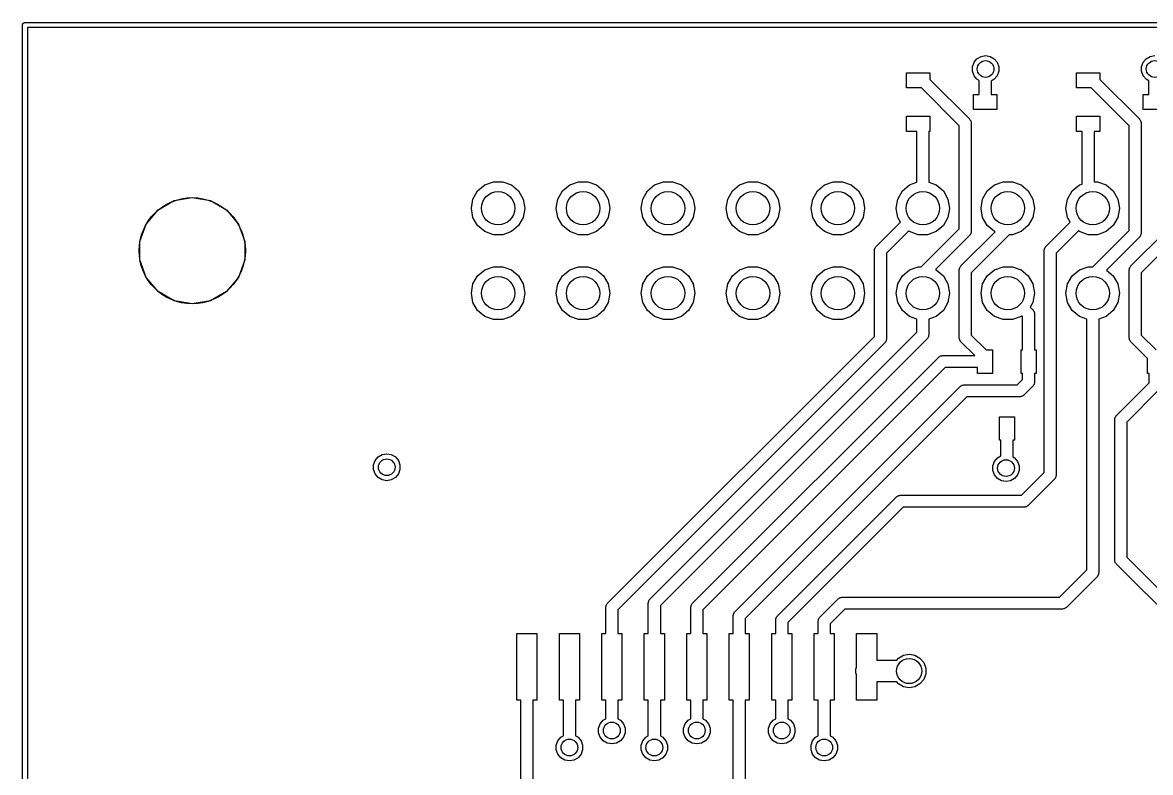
# Model space of a CAD drawing. Extents: x 25 to 125, y -125 to -25.
# Drawn here: x 24.93 to 58.65, y -47.36 to -24.93 of the extents above; entities that cross this region are included whole.
import ezdxf

# ---------------------------------------------------------------- set-up
doc = ezdxf.new("R2010")
doc.units = 0
doc.header["$MEASUREMENT"] = 0
doc.layers.add('BLACK', color=7, linetype='CONTINUOUS')

msp = doc.modelspace()

# ---------------------------------------------------------------- linework, layer by layer
at = {"layer": 'Black'}
for p, q in [((24.9393, -24.9575), (24.9425, -24.9518)), ((24.9425, -24.9518), (24.9476, -24.9476)), ((24.9476, -24.9476), (24.9518, -24.9425)), ((24.9518, -24.9425), (24.9575, -24.9393)), ((24.9575, -24.9393), (24.9625, -24.935)), ((24.9625, -24.935), (24.9687, -24.9328)), ((24.9687, -24.9328), (24.9743, -24.9295)), ((24.9743, -24.9295), (24.9808, -24.9284)), ((24.9808, -24.9284), (24.987, -24.9261)), ((24.987, -24.9261), (24.9935, -24.9261)), ((24.9935, -24.9261), (25, -24.925)), ((25, -24.925), (125, -24.925)), ((24.925, -25), (24.9261, -24.9935)), ((24.925, -125), (24.925, -25)), ((24.9261, -24.987), (24.9284, -24.9808)), ((24.9261, -24.9935), (24.9261, -24.987)), ((24.9284, -24.9808), (24.9295, -24.9743)), ((24.9295, -24.9743), (24.9328, -24.9687)), ((24.9328, -24.9687), (24.935, -24.9625)), ((24.935, -24.9625), (24.9393, -24.9575)), ((25.075, -25.075), (25.075, -124.925)), ((124.925, -25.075), (25.075, -25.075)), ((53.4629, -26.0068), (53.5837, -25.9371)), ((53.5837, -25.9371), (53.721, -25.9129)), ((53.721, -25.9129), (53.8583, -25.9371)), ((53.8583, -25.9371), (53.9791, -26.0068)), ((58.5175, -26.0068), (58.6383, -25.9371)), ((58.6383, -25.9371), (58.7756, -25.9129)), ((53.3256, -26.2447), (53.3733, -26.1136)), ((53.3256, -26.3841), (53.3256, -26.2447)), ((53.3733, -26.1136), (53.4629, -26.0068)), ((53.9791, -26.0068), (54.0687, -26.1136)), ((54.0687, -26.1136), (54.1164, -26.2447)), ((54.1164, -26.2447), (54.1164, -26.3841)), ((58.3802, -26.2447), (58.4279, -26.1136)), ((58.3802, -26.3841), (58.3802, -26.2447)), ((58.4279, -26.1136), (58.5175, -26.0068)), ((51.355, -26.88), (51.355, -26.43)), ((51.355, -26.43), (52.055, -26.43)), ((52.055, -26.43), (52.055, -26.6254)), ((52.055, -26.6254), (53.2387, -27.8091)), ((53.3733, -26.5152), (53.3256, -26.3841)), ((53.4629, -26.622), (53.3733, -26.5152)), ((53.525, -26.6578), (53.4629, -26.622)), ((53.9791, -26.622), (53.885, -26.6763)), ((54.0687, -26.5152), (53.9791, -26.622)), ((54.1164, -26.3841), (54.0687, -26.5152)), ((56.435, -26.88), (56.435, -26.43)), ((56.435, -26.43), (57.135, -26.43)), ((57.135, -26.43), (57.135, -26.6254)), ((57.135, -26.6254), (58.3187, -27.8091)), ((58.4279, -26.5152), (58.3802, -26.3841)), ((58.5175, -26.622), (58.4279, -26.5152)), ((58.605, -26.6725), (58.5175, -26.622)), ((51.8004, -26.88), (51.355, -26.88)), ((52.9314, -28.011), (51.8004, -26.88)), ((53.525, -27.08), (53.525, -26.6578)), ((53.885, -26.6763), (53.885, -27.08)), ((56.8804, -26.88), (56.435, -26.88)), ((58.0114, -28.011), (56.8804, -26.88)), ((58.605, -27.08), (58.605, -26.6725)), ((53.355, -27.53), (53.355, -27.08)), ((53.355, -27.08), (53.525, -27.08)), ((53.885, -27.08), (54.055, -27.08)), ((54.055, -27.08), (54.055, -27.53)), ((58.435, -27.53), (58.435, -27.08)), ((58.435, -27.08), (58.605, -27.08)), ((54.055, -27.53), (53.355, -27.53)), ((59.135, -27.53), (58.435, -27.53)), ((51.355, -28.18), (51.355, -27.73)), ((51.355, -27.73), (52.055, -27.73)), ((52.055, -27.73), (52.055, -28.18)), ((53.2387, -27.8091), (53.2432, -27.8156)), ((53.2432, -27.8156), (53.2493, -27.8207)), ((53.2493, -27.8207), (53.261, -27.8411)), ((53.261, -27.8411), (53.2745, -27.8603)), ((53.2745, -27.8603), (53.2766, -27.868)), ((53.2766, -27.868), (53.2805, -27.8748)), ((53.2805, -27.8748), (53.2846, -27.898)), ((53.2846, -27.898), (53.2907, -27.9207)), ((53.2907, -27.9207), (53.29, -27.9286)), ((53.29, -27.9286), (53.2914, -27.9364)), ((53.2914, -27.9364), (53.2914, -31.1658)), ((56.435, -28.18), (56.435, -27.73)), ((56.435, -27.73), (57.135, -27.73)), ((57.135, -27.73), (57.135, -28.18)), ((58.3187, -27.8091), (58.3232, -27.8156)), ((58.3232, -27.8156), (58.3293, -27.8207)), ((58.3293, -27.8207), (58.341, -27.8411)), ((58.341, -27.8411), (58.3545, -27.8603)), ((58.3545, -27.8603), (58.3566, -27.868)), ((58.3566, -27.868), (58.3605, -27.8748)), ((58.3605, -27.8748), (58.3646, -27.898)), ((58.3646, -27.898), (58.3707, -27.9207)), ((58.3707, -27.9207), (58.37, -27.9286)), ((58.37, -27.9286), (58.3714, -27.9364)), ((58.3714, -27.9364), (58.3714, -31.2166)), ((51.664, -28.18), (51.355, -28.18)), ((51.664, -29.704), (51.664, -28.18)), ((52.055, -28.18), (52.024, -28.18)), ((52.024, -28.18), (52.024, -29.704)), ((52.9314, -31.0912), (52.9314, -28.011)), ((56.605, -28.18), (56.435, -28.18)), ((56.605, -29.7546), (56.605, -28.18)), ((57.135, -28.18), (56.965, -28.18)), ((56.965, -28.18), (56.965, -29.6891)), ((58.0114, -31.142), (58.0114, -28.011)), ((38.3922, -30.2033), (38.5312, -29.9627)), ((38.5312, -29.9627), (38.744, -29.7841)), ((38.744, -29.7841), (39.0051, -29.6891)), ((39.0051, -29.6891), (39.2829, -29.6891)), ((39.2829, -29.6891), (39.544, -29.7841)), ((39.544, -29.7841), (39.7568, -29.9627)), ((39.7568, -29.9627), (39.8958, -30.2033)), ((40.9322, -30.2033), (41.0712, -29.9627)), ((41.0712, -29.9627), (41.284, -29.7841)), ((41.284, -29.7841), (41.5451, -29.6891)), ((41.5451, -29.6891), (41.8229, -29.6891)), ((41.8229, -29.6891), (42.084, -29.7841)), ((42.084, -29.7841), (42.2968, -29.9627)), ((42.2968, -29.9627), (42.4358, -30.2033)), ((43.4722, -30.2033), (43.6112, -29.9627)), ((43.6112, -29.9627), (43.824, -29.7841)), ((43.824, -29.7841), (44.0851, -29.6891)), ((44.0851, -29.6891), (44.3629, -29.6891)), ((44.3629, -29.6891), (44.624, -29.7841)), ((44.624, -29.7841), (44.8368, -29.9627)), ((44.8368, -29.9627), (44.9758, -30.2033)), ((46.0122, -30.2033), (46.1512, -29.9627)), ((46.1512, -29.9627), (46.364, -29.7841)), ((46.364, -29.7841), (46.6251, -29.6891)), ((46.6251, -29.6891), (46.9029, -29.6891)), ((46.9029, -29.6891), (47.164, -29.7841)), ((47.164, -29.7841), (47.3768, -29.9627)), ((47.3768, -29.9627), (47.5158, -30.2033)), ((48.5522, -30.2033), (48.6912, -29.9627)), ((48.6912, -29.9627), (48.904, -29.7841)), ((48.904, -29.7841), (49.1651, -29.6891)), ((49.1651, -29.6891), (49.4429, -29.6891)), ((49.4429, -29.6891), (49.704, -29.7841)), ((49.704, -29.7841), (49.9168, -29.9627)), ((49.9168, -29.9627), (50.0558, -30.2033)), ((51.0922, -30.2033), (51.2312, -29.9627)), ((51.2312, -29.9627), (51.444, -29.7841)), ((51.444, -29.7841), (51.664, -29.704)), ((52.024, -29.704), (52.244, -29.7841)), ((52.244, -29.7841), (52.4568, -29.9627)), ((52.4568, -29.9627), (52.5958, -30.2033)), ((53.6322, -30.2033), (53.7712, -29.9627)), ((53.7712, -29.9627), (53.984, -29.7841)), ((53.984, -29.7841), (54.2451, -29.6891)), ((54.2451, -29.6891), (54.5229, -29.6891)), ((54.5229, -29.6891), (54.784, -29.7841)), ((54.784, -29.7841), (54.9968, -29.9627)), ((54.9968, -29.9627), (55.1358, -30.2033)), ((56.1722, -30.2033), (56.3112, -29.9627)), ((56.3112, -29.9627), (56.524, -29.7841)), ((56.524, -29.7841), (56.605, -29.7546)), ((56.965, -29.6891), (57.0629, -29.6891)), ((57.0629, -29.6891), (57.324, -29.7841)), ((57.324, -29.7841), (57.5368, -29.9627)), ((57.5368, -29.9627), (57.6758, -30.2033)), ((28.9757, -30.5293), (29.455, -30.2525)), ((29.455, -30.2525), (30, -30.1564)), ((30, -30.1564), (30.545, -30.2525)), ((30.545, -30.2525), (31.0243, -30.5293)), ((38.344, -30.4769), (38.3922, -30.2033)), ((39.8958, -30.2033), (39.944, -30.4769)), ((40.884, -30.4769), (40.9322, -30.2033)), ((42.4358, -30.2033), (42.484, -30.4769)), ((43.424, -30.4769), (43.4722, -30.2033)), ((44.9758, -30.2033), (45.024, -30.4769)), ((45.964, -30.4769), (46.0122, -30.2033)), ((47.5158, -30.2033), (47.564, -30.4769)), ((48.504, -30.4769), (48.5522, -30.2033)), ((50.0558, -30.2033), (50.104, -30.4769)), ((51.044, -30.4769), (51.0922, -30.2033)), ((52.5958, -30.2033), (52.644, -30.4769)), ((53.584, -30.4769), (53.6322, -30.2033)), ((55.1358, -30.2033), (55.184, -30.4769)), ((56.124, -30.4769), (56.1722, -30.2033)), ((57.6758, -30.2033), (57.724, -30.4769)), ((28.6199, -30.9532), (28.9757, -30.5293)), ((31.0243, -30.5293), (31.3801, -30.9532)), ((38.344, -30.4831), (38.344, -30.4769)), ((38.3922, -30.7567), (38.344, -30.4831)), ((39.944, -30.4831), (39.8958, -30.7567)), ((39.944, -30.4769), (39.944, -30.4831)), ((40.884, -30.4831), (40.884, -30.4769)), ((40.9322, -30.7567), (40.884, -30.4831)), ((42.484, -30.4831), (42.4358, -30.7567)), ((42.484, -30.4769), (42.484, -30.4831)), ((43.424, -30.4831), (43.424, -30.4769)), ((43.4722, -30.7567), (43.424, -30.4831)), ((45.024, -30.4831), (44.9758, -30.7567)), ((45.024, -30.4769), (45.024, -30.4831)), ((45.964, -30.4831), (45.964, -30.4769)), ((46.0122, -30.7567), (45.964, -30.4831)), ((47.564, -30.4831), (47.5158, -30.7567)), ((47.564, -30.4769), (47.564, -30.4831)), ((48.504, -30.4831), (48.504, -30.4769)), ((48.5522, -30.7567), (48.504, -30.4831)), ((50.104, -30.4831), (50.0558, -30.7567)), ((50.104, -30.4769), (50.104, -30.4831)), ((51.044, -30.4831), (51.044, -30.4769)), ((51.0922, -30.7567), (51.044, -30.4831)), ((52.644, -30.4831), (52.5958, -30.7567)), ((52.644, -30.4769), (52.644, -30.4831)), ((53.584, -30.4831), (53.584, -30.4769)), ((53.6322, -30.7567), (53.584, -30.4831)), ((55.184, -30.4831), (55.1358, -30.7567)), ((55.184, -30.4769), (55.184, -30.4831)), ((56.124, -30.4831), (56.124, -30.4769)), ((56.1722, -30.7567), (56.124, -30.4831)), ((57.724, -30.4831), (57.6758, -30.7567)), ((57.724, -30.4769), (57.724, -30.4831)), ((28.4306, -31.4733), (28.6199, -30.9532)), ((31.3801, -30.9532), (31.5694, -31.4733)), ((38.5312, -30.9973), (38.3922, -30.7567)), ((38.744, -31.1759), (38.5312, -30.9973)), ((39.7568, -30.9973), (39.544, -31.1759)), ((39.8958, -30.7567), (39.7568, -30.9973)), ((41.0712, -30.9973), (40.9322, -30.7567)), ((41.284, -31.1759), (41.0712, -30.9973)), ((42.2968, -30.9973), (42.084, -31.1759)), ((42.4358, -30.7567), (42.2968, -30.9973)), ((43.6112, -30.9973), (43.4722, -30.7567)), ((43.824, -31.1759), (43.6112, -30.9973)), ((44.8368, -30.9973), (44.624, -31.1759)), ((44.9758, -30.7567), (44.8368, -30.9973)), ((46.1512, -30.9973), (46.0122, -30.7567)), ((46.364, -31.1759), (46.1512, -30.9973)), ((47.3768, -30.9973), (47.164, -31.1759)), ((47.5158, -30.7567), (47.3768, -30.9973)), ((48.6912, -30.9973), (48.5522, -30.7567)), ((48.904, -31.1759), (48.6912, -30.9973)), ((49.9168, -30.9973), (49.704, -31.1759)), ((50.0558, -30.7567), (49.9168, -30.9973)), ((50.4467, -31.6227), (51.173, -30.8965)), ((51.173, -30.8965), (51.0922, -30.7567)), ((52.4568, -30.9973), (52.244, -31.1759)), ((52.5958, -30.7567), (52.4568, -30.9973)), ((53.7712, -30.9973), (53.6322, -30.7567)), ((53.984, -31.1759), (53.7712, -30.9973)), ((54.9968, -30.9973), (54.784, -31.1759)), ((55.1358, -30.7567), (54.9968, -30.9973)), ((55.5241, -31.6253), (56.253, -30.8965)), ((56.253, -30.8965), (56.1722, -30.7567)), ((57.5368, -30.9973), (57.324, -31.1759)), ((57.6758, -30.7567), (57.5368, -30.9973)), ((39.0051, -31.2709), (38.744, -31.1759)), ((39.2829, -31.2709), (39.0051, -31.2709)), ((39.544, -31.1759), (39.2829, -31.2709)), ((41.5451, -31.2709), (41.284, -31.1759)), ((41.8229, -31.2709), (41.5451, -31.2709)), ((42.084, -31.1759), (41.8229, -31.2709)), ((44.0851, -31.2709), (43.824, -31.1759)), ((44.3629, -31.2709), (44.0851, -31.2709)), ((44.624, -31.1759), (44.3629, -31.2709)), ((46.6251, -31.2709), (46.364, -31.1759)), ((46.9029, -31.2709), (46.6251, -31.2709)), ((47.164, -31.1759), (46.9029, -31.2709)), ((49.1651, -31.2709), (48.904, -31.1759)), ((49.4429, -31.2709), (49.1651, -31.2709)), ((49.704, -31.1759), (49.4429, -31.2709)), ((51.4215, -31.157), (50.754, -31.8246)), ((51.444, -31.1759), (51.4215, -31.157)), ((51.7051, -31.2709), (51.444, -31.1759)), ((51.9829, -31.2709), (51.7051, -31.2709)), ((51.7935, -32.2291), (52.9314, -31.0912)), ((52.244, -31.1759), (51.9829, -31.2709)), ((53.2387, -31.2931), (52.2173, -32.3144)), ((52.9841, -32.2069), (54.0068, -31.1842)), ((53.2432, -31.2866), (53.2387, -31.2931)), ((53.2493, -31.2815), (53.2432, -31.2866)), ((53.261, -31.2611), (53.2493, -31.2815)), ((53.2745, -31.2419), (53.261, -31.2611)), ((53.2766, -31.2342), (53.2745, -31.2419)), ((53.2805, -31.2274), (53.2766, -31.2342)), ((53.2846, -31.2042), (53.2805, -31.2274)), ((53.2907, -31.1815), (53.2846, -31.2042)), ((53.2914, -31.1658), (53.29, -31.1736)), ((53.29, -31.1736), (53.2907, -31.1815)), ((54.4293, -31.2709), (53.2914, -32.4088)), ((54.0068, -31.1842), (53.984, -31.1759)), ((54.5229, -31.2709), (54.4293, -31.2709)), ((54.784, -31.1759), (54.5229, -31.2709)), ((56.5015, -31.157), (55.8314, -31.8272)), ((56.524, -31.1759), (56.5015, -31.157)), ((56.7851, -31.2709), (56.524, -31.1759)), ((57.0629, -31.2709), (56.7851, -31.2709)), ((56.9243, -32.2291), (58.0114, -31.142)), ((57.324, -31.1759), (57.0629, -31.2709)), ((58.3187, -31.3439), (57.3318, -32.3307)), ((58.0641, -32.2069), (59.0868, -31.1842)), ((58.3232, -31.3374), (58.3187, -31.3439)), ((58.3293, -31.3323), (58.3232, -31.3374)), ((58.341, -31.3119), (58.3293, -31.3323)), ((58.3545, -31.2927), (58.341, -31.3119)), ((58.3566, -31.285), (58.3545, -31.2927)), ((58.3605, -31.2782), (58.3566, -31.285)), ((58.3646, -31.255), (58.3605, -31.2782)), ((58.3707, -31.2323), (58.3646, -31.255)), ((58.3714, -31.2166), (58.37, -31.2244)), ((58.37, -31.2244), (58.3707, -31.2323)), ((59.5093, -31.2709), (58.3714, -32.4088)), ((28.4306, -32.0267), (28.4306, -31.4733)), ((31.5694, -31.4733), (31.5694, -32.0267)), ((50.4008, -31.7116), (50.4049, -31.6884)), ((50.4049, -31.6884), (50.4088, -31.6816)), ((50.4088, -31.6816), (50.4109, -31.6739)), ((50.4109, -31.6739), (50.4244, -31.6547)), ((50.4244, -31.6547), (50.4361, -31.6343)), ((50.4361, -31.6343), (50.4422, -31.6292)), ((50.4422, -31.6292), (50.4467, -31.6227)), ((55.4782, -31.7142), (55.4823, -31.691)), ((55.4823, -31.691), (55.4862, -31.6842)), ((55.4862, -31.6842), (55.4883, -31.6765)), ((55.4883, -31.6765), (55.5018, -31.6573)), ((55.5018, -31.6573), (55.5135, -31.6369)), ((55.5135, -31.6369), (55.5196, -31.6318)), ((55.5196, -31.6318), (55.5241, -31.6253)), ((28.6199, -32.5468), (28.4306, -32.0267)), ((31.5694, -32.0267), (31.3801, -32.5468)), ((50.394, -31.75), (50.3954, -31.7422)), ((50.394, -34.3144), (50.394, -31.75)), ((50.3947, -31.7343), (50.4008, -31.7116)), ((50.3954, -31.7422), (50.3947, -31.7343)), ((50.754, -31.8246), (50.754, -34.389)), ((55.4714, -31.7526), (55.4728, -31.7448)), ((55.4714, -38.381), (55.4714, -31.7526)), ((55.4721, -31.7369), (55.4782, -31.7142)), ((55.4728, -31.7448), (55.4721, -31.7369)), ((55.8314, -31.8272), (55.8314, -38.4556)), ((38.5312, -32.5027), (38.744, -32.3241)), ((38.744, -32.3241), (39.0051, -32.2291)), ((39.0051, -32.2291), (39.2829, -32.2291)), ((39.2829, -32.2291), (39.544, -32.3241)), ((39.544, -32.3241), (39.7568, -32.5027)), ((41.0712, -32.5027), (41.284, -32.3241)), ((41.284, -32.3241), (41.5451, -32.2291)), ((41.5451, -32.2291), (41.8229, -32.2291)), ((41.8229, -32.2291), (42.084, -32.3241)), ((42.084, -32.3241), (42.2968, -32.5027)), ((43.6112, -32.5027), (43.824, -32.3241)), ((43.824, -32.3241), (44.0851, -32.2291)), ((44.0851, -32.2291), (44.3629, -32.2291)), ((44.3629, -32.2291), (44.624, -32.3241)), ((44.624, -32.3241), (44.8368, -32.5027)), ((46.1512, -32.5027), (46.364, -32.3241)), ((46.364, -32.3241), (46.6251, -32.2291)), ((46.6251, -32.2291), (46.9029, -32.2291)), ((46.9029, -32.2291), (47.164, -32.3241)), ((47.164, -32.3241), (47.3768, -32.5027)), ((48.6912, -32.5027), (48.904, -32.3241)), ((48.904, -32.3241), (49.1651, -32.2291)), ((49.1651, -32.2291), (49.4429, -32.2291)), ((49.4429, -32.2291), (49.704, -32.3241)), ((49.704, -32.3241), (49.9168, -32.5027)), ((51.2312, -32.5027), (51.444, -32.3241)), ((51.444, -32.3241), (51.7051, -32.2291)), ((51.7051, -32.2291), (51.7935, -32.2291)), ((52.2173, -32.3144), (52.244, -32.3241)), ((52.244, -32.3241), (52.4568, -32.5027)), ((52.9314, -32.3342), (52.9328, -32.3264)), ((52.9314, -34.3484), (52.9314, -32.3342)), ((52.9321, -32.3185), (52.9382, -32.2958)), ((52.9328, -32.3264), (52.9321, -32.3185)), ((52.9382, -32.2958), (52.9423, -32.2726)), ((52.9423, -32.2726), (52.9462, -32.2658)), ((52.9462, -32.2658), (52.9483, -32.2581)), ((52.9483, -32.2581), (52.9618, -32.2389)), ((52.9618, -32.2389), (52.9735, -32.2185)), ((52.9735, -32.2185), (52.9796, -32.2134)), ((52.9796, -32.2134), (52.9841, -32.2069)), ((53.7712, -32.5027), (53.984, -32.3241)), ((53.984, -32.3241), (54.2451, -32.2291)), ((54.2451, -32.2291), (54.5229, -32.2291)), ((54.5229, -32.2291), (54.784, -32.3241)), ((54.784, -32.3241), (54.9968, -32.5027)), ((56.3112, -32.5027), (56.524, -32.3241)), ((56.524, -32.3241), (56.7851, -32.2291)), ((56.7851, -32.2291), (56.9243, -32.2291)), ((57.3318, -32.3307), (57.5368, -32.5027)), ((58.0114, -32.3342), (58.0128, -32.3264)), ((58.0114, -34.3484), (58.0114, -32.3342)), ((58.0121, -32.3185), (58.0182, -32.2958)), ((58.0128, -32.3264), (58.0121, -32.3185)), ((58.0182, -32.2958), (58.0223, -32.2726)), ((58.0223, -32.2726), (58.0262, -32.2658)), ((58.0262, -32.2658), (58.0283, -32.2581)), ((58.0283, -32.2581), (58.0418, -32.2389)), ((58.0418, -32.2389), (58.0535, -32.2185)), ((58.0535, -32.2185), (58.0596, -32.2134)), ((58.0596, -32.2134), (58.0641, -32.2069)), ((28.9757, -32.9707), (28.6199, -32.5468)), ((31.3801, -32.5468), (31.0243, -32.9707)), ((38.3922, -32.7433), (38.5312, -32.5027)), ((39.7568, -32.5027), (39.8958, -32.7433)), ((40.9322, -32.7433), (41.0712, -32.5027)), ((42.2968, -32.5027), (42.4358, -32.7433)), ((43.4722, -32.7433), (43.6112, -32.5027)), ((44.8368, -32.5027), (44.9758, -32.7433)), ((46.0122, -32.7433), (46.1512, -32.5027)), ((47.3768, -32.5027), (47.5158, -32.7433)), ((48.5522, -32.7433), (48.6912, -32.5027)), ((49.9168, -32.5027), (50.0558, -32.7433)), ((51.0922, -32.7433), (51.2312, -32.5027)), ((52.4568, -32.5027), (52.5958, -32.7433)), ((53.2914, -32.4088), (53.2914, -34.2738)), ((53.6322, -32.7433), (53.7712, -32.5027)), ((54.9968, -32.5027), (55.1358, -32.7433)), ((56.1722, -32.7433), (56.3112, -32.5027)), ((57.5368, -32.5027), (57.6758, -32.7433)), ((58.3714, -32.4088), (58.3714, -34.2738)), ((29.455, -33.2475), (28.9757, -32.9707)), ((31.0243, -32.9707), (30.545, -33.2475)), ((38.344, -33.0169), (38.3922, -32.7433)), ((38.344, -33.0231), (38.344, -33.0169)), ((38.3922, -33.2967), (38.344, -33.0231)), ((39.8958, -32.7433), (39.944, -33.0169)), ((39.944, -33.0231), (39.8958, -33.2967)), ((39.944, -33.0169), (39.944, -33.0231)), ((40.884, -33.0169), (40.9322, -32.7433)), ((40.884, -33.0231), (40.884, -33.0169)), ((40.9322, -33.2967), (40.884, -33.0231)), ((42.4358, -32.7433), (42.484, -33.0169)), ((42.484, -33.0231), (42.4358, -33.2967)), ((42.484, -33.0169), (42.484, -33.0231)), ((43.424, -33.0169), (43.4722, -32.7433)), ((43.424, -33.0231), (43.424, -33.0169)), ((43.4722, -33.2967), (43.424, -33.0231)), ((44.9758, -32.7433), (45.024, -33.0169)), ((45.024, -33.0231), (44.9758, -33.2967)), ((45.024, -33.0169), (45.024, -33.0231)), ((45.964, -33.0169), (46.0122, -32.7433)), ((45.964, -33.0231), (45.964, -33.0169)), ((46.0122, -33.2967), (45.964, -33.0231)), ((47.5158, -32.7433), (47.564, -33.0169)), ((47.564, -33.0231), (47.5158, -33.2967)), ((47.564, -33.0169), (47.564, -33.0231)), ((48.504, -33.0169), (48.5522, -32.7433)), ((48.504, -33.0231), (48.504, -33.0169)), ((48.5522, -33.2967), (48.504, -33.0231)), ((50.0558, -32.7433), (50.104, -33.0169)), ((50.104, -33.0231), (50.0558, -33.2967)), ((50.104, -33.0169), (50.104, -33.0231)), ((51.044, -33.0169), (51.0922, -32.7433)), ((51.044, -33.0231), (51.044, -33.0169)), ((51.0922, -33.2967), (51.044, -33.0231)), ((52.5958, -32.7433), (52.644, -33.0169)), ((52.644, -33.0231), (52.5958, -33.2967)), ((52.644, -33.0169), (52.644, -33.0231)), ((53.584, -33.0169), (53.6322, -32.7433)), ((53.584, -33.0231), (53.584, -33.0169)), ((53.6322, -33.2967), (53.584, -33.0231)), ((55.1358, -32.7433), (55.184, -33.0169)), ((55.184, -33.0231), (55.1358, -33.2967)), ((55.184, -33.0169), (55.184, -33.0231)), ((56.124, -33.0169), (56.1722, -32.7433)), ((56.124, -33.0231), (56.124, -33.0169)), ((56.1722, -33.2967), (56.124, -33.0231)), ((57.6758, -32.7433), (57.724, -33.0169)), ((57.724, -33.0231), (57.6758, -33.2967)), ((57.724, -33.0169), (57.724, -33.0231)), ((30, -33.3436), (29.455, -33.2475)), ((30.545, -33.2475), (30, -33.3436)), ((38.5312, -33.5373), (38.3922, -33.2967)), ((39.8958, -33.2967), (39.7568, -33.5373)), ((41.0712, -33.5373), (40.9322, -33.2967)), ((42.4358, -33.2967), (42.2968, -33.5373)), ((43.6112, -33.5373), (43.4722, -33.2967)), ((44.9758, -33.2967), (44.8368, -33.5373)), ((46.1512, -33.5373), (46.0122, -33.2967)), ((47.5158, -33.2967), (47.3768, -33.5373)), ((48.6912, -33.5373), (48.5522, -33.2967)), ((50.0558, -33.2967), (49.9168, -33.5373)), ((51.2312, -33.5373), (51.0922, -33.2967)), ((52.5958, -33.2967), (52.4568, -33.5373)), ((53.7712, -33.5373), (53.6322, -33.2967)), ((55.1358, -33.2967), (55.055, -33.4365)), ((56.3112, -33.5373), (56.1722, -33.2967)), ((57.6758, -33.2967), (57.5368, -33.5373)), ((38.744, -33.7159), (38.5312, -33.5373)), ((39.0051, -33.8109), (38.744, -33.7159)), ((39.544, -33.7159), (39.2829, -33.8109)), ((39.7568, -33.5373), (39.544, -33.7159)), ((41.284, -33.7159), (41.0712, -33.5373)), ((41.5451, -33.8109), (41.284, -33.7159)), ((42.084, -33.7159), (41.8229, -33.8109)), ((42.2968, -33.5373), (42.084, -33.7159)), ((43.824, -33.7159), (43.6112, -33.5373)), ((44.0851, -33.8109), (43.824, -33.7159)), ((44.624, -33.7159), (44.3629, -33.8109)), ((44.8368, -33.5373), (44.624, -33.7159)), ((46.364, -33.7159), (46.1512, -33.5373)), ((46.6251, -33.8109), (46.364, -33.7159)), ((47.164, -33.7159), (46.9029, -33.8109)), ((47.3768, -33.5373), (47.164, -33.7159)), ((48.904, -33.7159), (48.6912, -33.5373)), ((49.1651, -33.8109), (48.904, -33.7159)), ((49.704, -33.7159), (49.4429, -33.8109)), ((49.9168, -33.5373), (49.704, -33.7159)), ((51.444, -33.7159), (51.2312, -33.5373)), ((51.664, -33.7959), (51.444, -33.7159)), ((52.244, -33.7159), (52.024, -33.7959)), ((52.4568, -33.5373), (52.244, -33.7159)), ((53.984, -33.7159), (53.7712, -33.5373)), ((54.2451, -33.8109), (53.984, -33.7159)), ((54.784, -33.7159), (54.5229, -33.8109)), ((54.8065, -33.697), (54.784, -33.7159)), ((54.826, -33.7166), (54.8065, -33.697)), ((54.826, -34.718), (54.826, -33.7166)), ((55.055, -33.4365), (55.1333, -33.5147)), ((55.1333, -33.5147), (55.1378, -33.5212)), ((55.1378, -33.5212), (55.1439, -33.5263)), ((55.1439, -33.5263), (55.1556, -33.5467)), ((55.1556, -33.5467), (55.1691, -33.5659)), ((55.1691, -33.5659), (55.1712, -33.5736)), ((55.1712, -33.5736), (55.1751, -33.5804)), ((55.1751, -33.5804), (55.1792, -33.6036)), ((55.1792, -33.6036), (55.1853, -33.6263)), ((55.1853, -33.6263), (55.1846, -33.6342)), ((55.1846, -33.6342), (55.186, -33.642)), ((55.186, -33.642), (55.186, -34.718)), ((56.524, -33.7159), (56.3112, -33.5373)), ((56.744, -33.7959), (56.524, -33.7159)), ((57.324, -33.7159), (57.104, -33.7959)), ((57.5368, -33.5373), (57.324, -33.7159)), ((39.2829, -33.8109), (39.0051, -33.8109)), ((41.8229, -33.8109), (41.5451, -33.8109)), ((44.3629, -33.8109), (44.0851, -33.8109)), ((46.9029, -33.8109), (46.6251, -33.8109)), ((49.4429, -33.8109), (49.1651, -33.8109)), ((51.664, -34.1874), (51.664, -33.7959)), ((52.024, -33.7959), (52.024, -34.262)), ((54.5229, -33.8109), (54.2451, -33.8109)), ((56.744, -41.2994), (56.744, -33.7959)), ((57.104, -33.7959), (57.104, -41.374)), ((42.4177, -42.2907), (50.394, -34.3144)), ((43.6877, -42.1637), (51.664, -34.1874)), ((51.9713, -34.3893), (43.995, -42.3656)), ((50.754, -34.389), (50.7526, -34.3968)), ((50.7526, -34.3968), (50.7533, -34.4047)), ((51.9758, -34.3828), (51.9713, -34.3893)), ((51.9819, -34.3777), (51.9758, -34.3828)), ((51.9936, -34.3573), (51.9819, -34.3777)), ((52.0071, -34.3381), (51.9936, -34.3573)), ((52.0092, -34.3304), (52.0071, -34.3381)), ((52.0131, -34.3236), (52.0092, -34.3304)), ((52.0172, -34.3004), (52.0131, -34.3236)), ((52.0233, -34.2777), (52.0172, -34.3004)), ((52.024, -34.262), (52.0226, -34.2698)), ((52.0226, -34.2698), (52.0233, -34.2777)), ((52.9328, -34.3562), (52.9314, -34.3484)), ((52.9321, -34.3641), (52.9328, -34.3562)), ((52.9382, -34.3868), (52.9321, -34.3641)), ((52.9423, -34.41), (52.9382, -34.3868)), ((53.2914, -34.2738), (53.7356, -34.718)), ((58.0128, -34.3562), (58.0114, -34.3484)), ((58.0121, -34.3641), (58.0128, -34.3562)), ((58.0182, -34.3868), (58.0121, -34.3641)), ((58.0223, -34.41), (58.0182, -34.3868)), ((58.3714, -34.2738), (58.8156, -34.718)), ((50.7013, -34.5163), (42.725, -42.4926)), ((50.7058, -34.5098), (50.7013, -34.5163)), ((50.7119, -34.5047), (50.7058, -34.5098)), ((50.7236, -34.4843), (50.7119, -34.5047)), ((50.7371, -34.4651), (50.7236, -34.4843)), ((50.7392, -34.4574), (50.7371, -34.4651)), ((50.7431, -34.4506), (50.7392, -34.4574)), ((50.7472, -34.4274), (50.7431, -34.4506)), ((50.7533, -34.4047), (50.7472, -34.4274)), ((52.9462, -34.4168), (52.9423, -34.41)), ((52.9483, -34.4245), (52.9462, -34.4168)), ((52.9618, -34.4437), (52.9483, -34.4245)), ((52.9735, -34.4641), (52.9618, -34.4437)), ((52.9796, -34.4692), (52.9735, -34.4641)), ((52.9841, -34.4757), (52.9796, -34.4692)), ((53.3964, -34.888), (52.9841, -34.4757)), ((53.7356, -34.718), (53.931, -34.718)), ((53.931, -34.718), (53.931, -35.418)), ((54.781, -35.418), (54.781, -34.718)), ((54.781, -34.718), (54.826, -34.718)), ((55.186, -34.718), (55.231, -34.718)), ((55.231, -34.718), (55.231, -35.418)), ((58.0262, -34.4168), (58.0223, -34.41)), ((58.0283, -34.4245), (58.0262, -34.4168)), ((58.0418, -34.4437), (58.0283, -34.4245)), ((58.0535, -34.4641), (58.0418, -34.4437)), ((58.0596, -34.4692), (58.0535, -34.4641)), ((58.0641, -34.4757), (58.0596, -34.4692)), ((58.561, -34.9726), (58.0641, -34.4757)), ((44.9577, -42.2907), (52.3077, -34.9407)), ((52.3077, -34.9407), (52.3142, -34.9362)), ((52.3142, -34.9362), (52.3193, -34.9301)), ((52.3193, -34.9301), (52.3397, -34.9184)), ((52.3397, -34.9184), (52.3589, -34.9049)), ((52.3589, -34.9049), (52.3666, -34.9028)), ((52.3666, -34.9028), (52.3734, -34.8989)), ((52.3734, -34.8989), (52.3966, -34.8948)), ((52.3966, -34.8948), (52.4193, -34.8887)), ((52.4193, -34.8887), (52.4272, -34.8894)), ((52.4272, -34.8894), (52.435, -34.888)), ((52.435, -34.888), (53.3964, -34.888)), ((58.561, -35.418), (58.561, -34.9726)), ((52.5096, -35.248), (45.265, -42.4926)), ((53.481, -35.248), (52.5096, -35.248)), ((53.481, -35.418), (53.481, -35.248)), ((53.931, -35.418), (53.481, -35.418)), ((54.6624, -35.761), (54.826, -35.5974)), ((54.826, -35.418), (54.781, -35.418)), ((54.826, -35.5974), (54.826, -35.418)), ((55.1712, -35.7404), (55.1691, -35.7481)), ((55.1751, -35.7336), (55.1712, -35.7404)), ((55.1792, -35.7104), (55.1751, -35.7336)), ((55.1853, -35.6877), (55.1792, -35.7104)), ((55.186, -35.672), (55.1846, -35.6798)), ((55.1846, -35.6798), (55.1853, -35.6877)), ((55.231, -35.418), (55.186, -35.418)), ((55.186, -35.418), (55.186, -35.672)), ((57.6323, -36.6771), (58.606, -35.7034)), ((58.606, -35.418), (58.561, -35.418)), ((58.606, -35.7034), (58.606, -35.418)), ((46.2277, -42.5447), (52.9587, -35.8137)), ((52.9587, -35.8137), (52.9652, -35.8092)), ((52.9652, -35.8092), (52.9703, -35.8031)), ((52.9703, -35.8031), (52.9907, -35.7914)), ((52.9907, -35.7914), (53.0099, -35.7779)), ((53.0099, -35.7779), (53.0176, -35.7758)), ((53.0176, -35.7758), (53.0244, -35.7719)), ((53.0244, -35.7719), (53.0476, -35.7678)), ((53.0476, -35.7678), (53.0703, -35.7617)), ((53.0703, -35.7617), (53.0782, -35.7624)), ((53.0782, -35.7624), (53.086, -35.761)), ((53.086, -35.761), (54.6624, -35.761)), ((54.8527, -36.0789), (54.8323, -36.0906)), ((54.8578, -36.0728), (54.8527, -36.0789)), ((54.8643, -36.0683), (54.8578, -36.0728)), ((55.1333, -35.7993), (54.8643, -36.0683)), ((55.1378, -35.7928), (55.1333, -35.7993)), ((55.1439, -35.7877), (55.1378, -35.7928)), ((55.1556, -35.7673), (55.1439, -35.7877)), ((55.1691, -35.7481), (55.1556, -35.7673)), ((58.9133, -35.9053), (57.9396, -36.879)), ((53.1606, -36.121), (46.535, -42.7466)), ((54.737, -36.121), (53.1606, -36.121)), ((54.7448, -36.1196), (54.737, -36.121)), ((54.7527, -36.1203), (54.7448, -36.1196)), ((54.7754, -36.1142), (54.7527, -36.1203)), ((54.7986, -36.1101), (54.7754, -36.1142)), ((54.8054, -36.1062), (54.7986, -36.1101)), ((54.8131, -36.1041), (54.8054, -36.1062)), ((54.8323, -36.0906), (54.8131, -36.1041)), ((54.131, -37.418), (54.131, -36.718)), ((54.131, -36.718), (54.581, -36.718)), ((54.581, -36.718), (54.581, -37.418)), ((57.5864, -36.766), (57.5905, -36.7428)), ((57.5905, -36.7428), (57.5944, -36.736)), ((57.5944, -36.736), (57.5965, -36.7283)), ((57.5965, -36.7283), (57.61, -36.7091)), ((57.61, -36.7091), (57.6217, -36.6887)), ((57.6217, -36.6887), (57.6278, -36.6836)), ((57.6278, -36.6836), (57.6323, -36.6771)), ((57.5796, -36.8044), (57.581, -36.7966)), ((57.5796, -40.9956), (57.5796, -36.8044)), ((57.5803, -36.7887), (57.5864, -36.766)), ((57.581, -36.7966), (57.5803, -36.7887)), ((57.9396, -36.879), (57.9396, -40.921)), ((54.176, -37.418), (54.131, -37.418)), ((54.176, -37.8851), (54.176, -37.418)), ((54.581, -37.418), (54.536, -37.418)), ((54.536, -37.418), (54.536, -37.9144)), ((35.4186, -38.1573), (35.4663, -38.0262)), ((35.4663, -38.0262), (35.5559, -37.9194)), ((35.5559, -37.9194), (35.6767, -37.8497)), ((35.6767, -37.8497), (35.814, -37.8255)), ((35.814, -37.8255), (35.9513, -37.8497)), ((35.9513, -37.8497), (36.0721, -37.9194)), ((36.0721, -37.9194), (36.1617, -38.0262)), ((36.1617, -38.0262), (36.2094, -38.1573)), ((53.9352, -38.1827), (53.9829, -38.0516)), ((53.9829, -38.0516), (54.0725, -37.9448)), ((54.0725, -37.9448), (54.176, -37.8851)), ((54.536, -37.9144), (54.5887, -37.9448)), ((54.5887, -37.9448), (54.6783, -38.0516)), ((54.6783, -38.0516), (54.726, -38.1827)), ((35.4186, -38.2967), (35.4186, -38.1573)), ((35.4663, -38.4278), (35.4186, -38.2967)), ((35.5559, -38.5346), (35.4663, -38.4278)), ((36.1617, -38.4278), (36.0721, -38.5346)), ((36.2094, -38.2967), (36.1617, -38.4278)), ((36.2094, -38.1573), (36.2094, -38.2967)), ((53.9352, -38.3221), (53.9352, -38.1827)), ((53.9829, -38.4532), (53.9352, -38.3221)), ((54.726, -38.3221), (54.6783, -38.4532)), ((54.726, -38.1827), (54.726, -38.3221)), ((54.7894, -39.063), (55.4714, -38.381)), ((35.6767, -38.6043), (35.5559, -38.5346)), ((35.814, -38.6285), (35.6767, -38.6043)), ((35.9513, -38.6043), (35.814, -38.6285)), ((36.0721, -38.5346), (35.9513, -38.6043)), ((54.0725, -38.56), (53.9829, -38.4532)), ((54.1933, -38.6297), (54.0725, -38.56)), ((54.3306, -38.6539), (54.1933, -38.6297)), ((54.4679, -38.6297), (54.3306, -38.6539)), ((54.5887, -38.56), (54.4679, -38.6297)), ((54.6783, -38.4532), (54.5887, -38.56)), ((55.7787, -38.5829), (54.9913, -39.3703)), ((55.7832, -38.5764), (55.7787, -38.5829)), ((55.7893, -38.5713), (55.7832, -38.5764)), ((55.801, -38.5509), (55.7893, -38.5713)), ((55.8145, -38.5317), (55.801, -38.5509)), ((55.8166, -38.524), (55.8145, -38.5317)), ((55.8205, -38.5172), (55.8166, -38.524)), ((55.8246, -38.494), (55.8205, -38.5172)), ((55.8307, -38.4713), (55.8246, -38.494)), ((55.8314, -38.4556), (55.83, -38.4634)), ((55.83, -38.4634), (55.8307, -38.4713)), ((47.4977, -42.6717), (51.0537, -39.1157)), ((51.0537, -39.1157), (51.0602, -39.1112)), ((51.0602, -39.1112), (51.0653, -39.1051)), ((51.0653, -39.1051), (51.0857, -39.0934)), ((51.0857, -39.0934), (51.1049, -39.0799)), ((51.1049, -39.0799), (51.1126, -39.0778)), ((51.1126, -39.0778), (51.1194, -39.0739)), ((51.1194, -39.0739), (51.1426, -39.0698)), ((51.1426, -39.0698), (51.1653, -39.0637)), ((51.1653, -39.0637), (51.1732, -39.0644)), ((51.1732, -39.0644), (51.181, -39.063)), ((51.181, -39.063), (54.7894, -39.063)), ((51.2556, -39.423), (47.805, -42.8736)), ((54.864, -39.423), (51.2556, -39.423)), ((54.8718, -39.4216), (54.864, -39.423)), ((54.8797, -39.4223), (54.8718, -39.4216)), ((54.9024, -39.4162), (54.8797, -39.4223)), ((54.9256, -39.4121), (54.9024, -39.4162)), ((54.9324, -39.4082), (54.9256, -39.4121)), ((54.9401, -39.4061), (54.9324, -39.4082)), ((54.9593, -39.3926), (54.9401, -39.4061)), ((54.9797, -39.3809), (54.9593, -39.3926)), ((54.9848, -39.3748), (54.9797, -39.3809)), ((54.9913, -39.3703), (54.9848, -39.3748)), ((57.581, -41.0034), (57.5796, -40.9956)), ((57.5803, -41.0113), (57.581, -41.0034)), ((57.5864, -41.034), (57.5803, -41.0113)), ((57.5905, -41.0572), (57.5864, -41.034)), ((57.5944, -41.064), (57.5905, -41.0572)), ((57.5965, -41.0717), (57.5944, -41.064)), ((57.61, -41.0909), (57.5965, -41.0717)), ((57.6217, -41.1113), (57.61, -41.0909)), ((57.6278, -41.1164), (57.6217, -41.1113)), ((57.6323, -41.1229), (57.6278, -41.1164)), ((60.66, -44.1506), (57.6323, -41.1229)), ((57.9396, -40.921), (60.66, -43.6414)), ((55.9324, -42.111), (56.744, -41.2994)), ((57.0736, -41.4693), (57.0619, -41.4897)), ((57.0871, -41.4501), (57.0736, -41.4693)), ((57.0892, -41.4424), (57.0871, -41.4501)), ((57.0931, -41.4356), (57.0892, -41.4424)), ((57.0972, -41.4124), (57.0931, -41.4356)), ((57.1033, -41.3897), (57.0972, -41.4124)), ((57.104, -41.374), (57.1026, -41.3818)), ((57.1026, -41.3818), (57.1033, -41.3897)), ((57.0513, -41.5013), (56.1343, -42.4183)), ((57.0558, -41.4948), (57.0513, -41.5013)), ((57.0619, -41.4897), (57.0558, -41.4948)), ((49.3182, -42.1592), (49.3233, -42.1531)), ((49.3233, -42.1531), (49.3437, -42.1414)), ((49.3437, -42.1414), (49.3629, -42.1279)), ((49.3629, -42.1279), (49.3706, -42.1258)), ((49.3706, -42.1258), (49.3774, -42.1219)), ((49.3774, -42.1219), (49.4006, -42.1178)), ((49.4006, -42.1178), (49.4233, -42.1117)), ((49.4233, -42.1117), (49.4312, -42.1124)), ((49.4312, -42.1124), (49.439, -42.111)), ((49.439, -42.111), (55.9324, -42.111)), ((42.365, -42.418), (42.3664, -42.4102)), ((42.365, -43.195), (42.365, -42.418)), ((42.3657, -42.4023), (42.3718, -42.3796)), ((42.3664, -42.4102), (42.3657, -42.4023)), ((42.3718, -42.3796), (42.3759, -42.3564)), ((42.3759, -42.3564), (42.3798, -42.3496)), ((42.3798, -42.3496), (42.3819, -42.3419)), ((42.3819, -42.3419), (42.3954, -42.3227)), ((42.3954, -42.3227), (42.4071, -42.3023)), ((42.4071, -42.3023), (42.4132, -42.2972)), ((42.4132, -42.2972), (42.4177, -42.2907)), ((43.635, -42.291), (43.6364, -42.2832)), ((43.635, -43.195), (43.635, -42.291)), ((43.6357, -42.2753), (43.6418, -42.2526)), ((43.6364, -42.2832), (43.6357, -42.2753)), ((43.6418, -42.2526), (43.6459, -42.2294)), ((43.6459, -42.2294), (43.6498, -42.2226)), ((43.6498, -42.2226), (43.6519, -42.2149)), ((43.6519, -42.2149), (43.6654, -42.1957)), ((43.6654, -42.1957), (43.6771, -42.1753)), ((43.6771, -42.1753), (43.6832, -42.1702)), ((43.6832, -42.1702), (43.6877, -42.1637)), ((43.995, -42.3656), (43.995, -43.195)), ((44.905, -42.418), (44.9064, -42.4102)), ((44.905, -43.195), (44.905, -42.418)), ((44.9057, -42.4023), (44.9118, -42.3796)), ((44.9064, -42.4102), (44.9057, -42.4023)), ((44.9118, -42.3796), (44.9159, -42.3564)), ((44.9159, -42.3564), (44.9198, -42.3496)), ((44.9198, -42.3496), (44.9219, -42.3419)), ((44.9219, -42.3419), (44.9354, -42.3227)), ((44.9354, -42.3227), (44.9471, -42.3023)), ((44.9471, -42.3023), (44.9532, -42.2972)), ((44.9532, -42.2972), (44.9577, -42.2907)), ((48.7677, -42.7077), (49.3117, -42.1637)), ((49.5136, -42.471), (49.075, -42.9096)), ((49.3117, -42.1637), (49.3182, -42.1592)), ((56.007, -42.471), (49.5136, -42.471)), ((56.0148, -42.4696), (56.007, -42.471)), ((56.0227, -42.4703), (56.0148, -42.4696)), ((56.0454, -42.4642), (56.0227, -42.4703)), ((56.0686, -42.4601), (56.0454, -42.4642)), ((56.0754, -42.4562), (56.0686, -42.4601)), ((56.0831, -42.4541), (56.0754, -42.4562)), ((56.1023, -42.4406), (56.0831, -42.4541)), ((56.1227, -42.4289), (56.1023, -42.4406)), ((56.1278, -42.4228), (56.1227, -42.4289)), ((56.1343, -42.4183), (56.1278, -42.4228)), ((42.725, -42.4926), (42.725, -43.195)), ((45.265, -42.4926), (45.265, -43.195)), ((46.175, -42.672), (46.1764, -42.6642)), ((46.175, -43.195), (46.175, -42.672)), ((46.1757, -42.6563), (46.1818, -42.6336)), ((46.1764, -42.6642), (46.1757, -42.6563)), ((46.1818, -42.6336), (46.1859, -42.6104)), ((46.1859, -42.6104), (46.1898, -42.6036)), ((46.1898, -42.6036), (46.1919, -42.5959)), ((46.1919, -42.5959), (46.2054, -42.5767)), ((46.2054, -42.5767), (46.2171, -42.5563)), ((46.2171, -42.5563), (46.2232, -42.5512)), ((46.2232, -42.5512), (46.2277, -42.5447)), ((46.535, -42.7466), (46.535, -43.195)), ((47.445, -42.799), (47.4464, -42.7912)), ((47.445, -43.195), (47.445, -42.799)), ((47.4457, -42.7833), (47.4518, -42.7606)), ((47.4464, -42.7912), (47.4457, -42.7833)), ((47.4518, -42.7606), (47.4559, -42.7374)), ((47.4559, -42.7374), (47.4598, -42.7306)), ((47.4598, -42.7306), (47.4619, -42.7229)), ((47.4619, -42.7229), (47.4754, -42.7037)), ((47.4754, -42.7037), (47.4871, -42.6833)), ((47.4871, -42.6833), (47.4932, -42.6782)), ((47.4932, -42.6782), (47.4977, -42.6717)), ((48.715, -42.835), (48.7164, -42.8272)), ((48.7157, -42.8193), (48.7218, -42.7966)), ((48.7164, -42.8272), (48.7157, -42.8193)), ((48.7218, -42.7966), (48.7259, -42.7734)), ((48.7259, -42.7734), (48.7298, -42.7666)), ((48.7298, -42.7666), (48.7319, -42.7589)), ((48.7319, -42.7589), (48.7454, -42.7397)), ((48.7454, -42.7397), (48.7571, -42.7193)), ((48.7571, -42.7193), (48.7632, -42.7142)), ((48.7632, -42.7142), (48.7677, -42.7077)), ((47.805, -42.8736), (47.805, -43.195)), ((48.715, -43.195), (48.715, -42.835)), ((49.075, -42.9096), (49.075, -43.195)), ((39.705, -45.195), (39.705, -43.195)), ((39.705, -43.195), (40.305, -43.195)), ((40.305, -43.195), (40.305, -45.195)), ((40.975, -45.195), (40.975, -43.195)), ((40.975, -43.195), (41.575, -43.195)), ((41.575, -43.195), (41.575, -45.195)), ((42.245, -45.195), (42.245, -43.195)), ((42.245, -43.195), (42.365, -43.195)), ((42.725, -43.195), (42.845, -43.195)), ((42.845, -43.195), (42.845, -45.195)), ((43.515, -45.195), (43.515, -43.195)), ((43.515, -43.195), (43.635, -43.195)), ((43.995, -43.195), (44.115, -43.195)), ((44.115, -43.195), (44.115, -45.195)), ((44.785, -45.195), (44.785, -43.195)), ((44.785, -43.195), (44.905, -43.195)), ((45.265, -43.195), (45.385, -43.195)), ((45.385, -43.195), (45.385, -45.195)), ((46.055, -45.195), (46.055, -43.195)), ((46.055, -43.195), (46.175, -43.195)), ((46.535, -43.195), (46.655, -43.195)), ((46.655, -43.195), (46.655, -45.195)), ((47.325, -45.195), (47.325, -43.195)), ((47.325, -43.195), (47.445, -43.195)), ((47.805, -43.195), (47.925, -43.195)), ((47.925, -43.195), (47.925, -45.195)), ((48.595, -45.195), (48.595, -43.195)), ((48.595, -43.195), (48.715, -43.195)), ((49.075, -43.195), (49.195, -43.195)), ((49.195, -43.195), (49.195, -45.195)), ((49.865, -44.2104), (49.865, -43.195)), ((49.865, -43.195), (50.465, -43.195)), ((50.465, -43.195), (50.465, -43.997)), ((51.2633, -43.8514), (51.435, -43.8211)), ((51.435, -43.8211), (51.6067, -43.8514)), ((50.465, -43.997), (51.0633, -43.997)), ((51.0633, -43.997), (51.1124, -43.9385)), ((51.1124, -43.9385), (51.2633, -43.8514)), ((51.6067, -43.8514), (51.7576, -43.9385)), ((51.7576, -43.9385), (51.8697, -44.072)), ((51.8697, -44.072), (51.9293, -44.2358)), ((49.8449, -44.2656), (49.865, -44.2104)), ((49.8449, -44.3784), (49.8449, -44.2656)), ((49.865, -44.4336), (49.8449, -44.3784)), ((49.865, -45.195), (49.865, -44.4336)), ((51.9293, -44.4102), (51.8697, -44.574)), ((51.9293, -44.2358), (51.9293, -44.4102)), ((51.0616, -44.647), (50.465, -44.647)), ((50.465, -44.647), (50.465, -45.195)), ((51.1124, -44.7075), (51.0616, -44.647)), ((51.2633, -44.7946), (51.1124, -44.7075)), ((51.435, -44.8249), (51.2633, -44.7946)), ((51.6067, -44.7946), (51.435, -44.8249)), ((51.7576, -44.7075), (51.6067, -44.7946)), ((51.8697, -44.574), (51.7576, -44.7075)), ((39.825, -45.195), (39.705, -45.195)), ((39.825, -48.387), (39.825, -45.195)), ((40.305, -45.195), (40.185, -45.195)), ((40.185, -45.195), (40.185, -48.3124)), ((41.095, -45.195), (40.975, -45.195)), ((41.095, -46.2563), (41.095, -45.195)), ((41.575, -45.195), (41.455, -45.195)), ((41.455, -45.195), (41.455, -46.2563)), ((42.365, -45.195), (42.245, -45.195)), ((42.365, -45.7483), (42.365, -45.195)), ((42.845, -45.195), (42.725, -45.195)), ((42.725, -45.195), (42.725, -45.7483)), ((43.635, -45.195), (43.515, -45.195)), ((43.635, -46.2563), (43.635, -45.195)), ((44.115, -45.195), (43.995, -45.195)), ((43.995, -45.195), (43.995, -46.2563)), ((44.905, -45.195), (44.785, -45.195)), ((44.905, -45.7483), (44.905, -45.195)), ((45.385, -45.195), (45.265, -45.195)), ((45.265, -45.195), (45.265, -45.7483)), ((46.175, -45.195), (46.055, -45.195)), ((46.175, -48.5423), (46.175, -45.195)), ((46.655, -45.195), (46.535, -45.195)), ((46.535, -45.195), (46.535, -48.5423)), ((47.445, -45.195), (47.325, -45.195)), ((47.445, -45.7483), (47.445, -45.195)), ((47.925, -45.195), (47.805, -45.195)), ((47.805, -45.195), (47.805, -45.7483)), ((48.715, -45.195), (48.595, -45.195)), ((48.715, -46.2563), (48.715, -45.195)), ((49.195, -45.195), (49.075, -45.195)), ((49.075, -45.195), (49.075, -46.2563)), ((50.465, -45.195), (49.865, -45.195)), ((42.1973, -45.9002), (42.2869, -45.7934)), ((42.2869, -45.7934), (42.365, -45.7483)), ((42.725, -45.7483), (42.8031, -45.7934)), ((42.8031, -45.7934), (42.8927, -45.9002)), ((44.7373, -45.9002), (44.8269, -45.7934)), ((44.8269, -45.7934), (44.905, -45.7483)), ((45.265, -45.7483), (45.3431, -45.7934)), ((45.3431, -45.7934), (45.4327, -45.9002)), ((47.2773, -45.9002), (47.3669, -45.7934)), ((47.3669, -45.7934), (47.445, -45.7483)), ((47.805, -45.7483), (47.8831, -45.7934)), ((47.8831, -45.7934), (47.9727, -45.9002)), ((42.1496, -46.0313), (42.1973, -45.9002)), ((42.1496, -46.1707), (42.1496, -46.0313)), ((42.1973, -46.3018), (42.1496, -46.1707)), ((42.8927, -45.9002), (42.9404, -46.0313)), ((42.9404, -46.1707), (42.8927, -46.3018)), ((42.9404, -46.0313), (42.9404, -46.1707)), ((44.6896, -46.0313), (44.7373, -45.9002)), ((44.6896, -46.1707), (44.6896, -46.0313)), ((44.7373, -46.3018), (44.6896, -46.1707)), ((45.4327, -45.9002), (45.4804, -46.0313)), ((45.4804, -46.1707), (45.4327, -46.3018)), ((45.4804, -46.0313), (45.4804, -46.1707)), ((47.2296, -46.0313), (47.2773, -45.9002)), ((47.2296, -46.1707), (47.2296, -46.0313)), ((47.2773, -46.3018), (47.2296, -46.1707)), ((47.9727, -45.9002), (48.0204, -46.0313)), ((48.0204, -46.1707), (47.9727, -46.3018)), ((48.0204, -46.0313), (48.0204, -46.1707)), ((40.8796, -46.5393), (40.9273, -46.4082)), ((40.9273, -46.4082), (41.0169, -46.3014)), ((41.0169, -46.3014), (41.095, -46.2563)), ((41.455, -46.2563), (41.5331, -46.3014)), ((41.5331, -46.3014), (41.6227, -46.4082)), ((41.6227, -46.4082), (41.6704, -46.5393)), ((42.2869, -46.4086), (42.1973, -46.3018)), ((42.4077, -46.4783), (42.2869, -46.4086)), ((42.545, -46.5025), (42.4077, -46.4783)), ((42.6823, -46.4783), (42.545, -46.5025)), ((42.8031, -46.4086), (42.6823, -46.4783)), ((42.8927, -46.3018), (42.8031, -46.4086)), ((43.4196, -46.5393), (43.4673, -46.4082)), ((43.4673, -46.4082), (43.5569, -46.3014)), ((43.5569, -46.3014), (43.635, -46.2563)), ((43.995, -46.2563), (44.0731, -46.3014)), ((44.0731, -46.3014), (44.1627, -46.4082)), ((44.1627, -46.4082), (44.2104, -46.5393)), ((44.8269, -46.4086), (44.7373, -46.3018)), ((44.9477, -46.4783), (44.8269, -46.4086)), ((45.085, -46.5025), (44.9477, -46.4783)), ((45.2223, -46.4783), (45.085, -46.5025)), ((45.3431, -46.4086), (45.2223, -46.4783)), ((45.4327, -46.3018), (45.3431, -46.4086)), ((47.3669, -46.4086), (47.2773, -46.3018)), ((47.4877, -46.4783), (47.3669, -46.4086)), ((47.625, -46.5025), (47.4877, -46.4783)), ((47.7623, -46.4783), (47.625, -46.5025)), ((47.8831, -46.4086), (47.7623, -46.4783)), ((47.9727, -46.3018), (47.8831, -46.4086)), ((48.4996, -46.5393), (48.5473, -46.4082)), ((48.5473, -46.4082), (48.6369, -46.3014)), ((48.6369, -46.3014), (48.715, -46.2563)), ((49.075, -46.2563), (49.1531, -46.3014)), ((49.1531, -46.3014), (49.2427, -46.4082)), ((49.2427, -46.4082), (49.2904, -46.5393)), ((40.8796, -46.6787), (40.8796, -46.5393)), ((40.9273, -46.8098), (40.8796, -46.6787)), ((41.0169, -46.9166), (40.9273, -46.8098)), ((41.6227, -46.8098), (41.5331, -46.9166)), ((41.6704, -46.6787), (41.6227, -46.8098)), ((41.6704, -46.5393), (41.6704, -46.6787)), ((43.4196, -46.6787), (43.4196, -46.5393)), ((43.4673, -46.8098), (43.4196, -46.6787)), ((43.5569, -46.9166), (43.4673, -46.8098)), ((44.1627, -46.8098), (44.0731, -46.9166)), ((44.2104, -46.6787), (44.1627, -46.8098)), ((44.2104, -46.5393), (44.2104, -46.6787)), ((48.4996, -46.6787), (48.4996, -46.5393)), ((48.5473, -46.8098), (48.4996, -46.6787)), ((48.6369, -46.9166), (48.5473, -46.8098)), ((49.2427, -46.8098), (49.1531, -46.9166)), ((49.2904, -46.6787), (49.2427, -46.8098)), ((49.2904, -46.5393), (49.2904, -46.6787)), ((41.1377, -46.9863), (41.0169, -46.9166)), ((41.275, -47.0105), (41.1377, -46.9863)), ((41.4123, -46.9863), (41.275, -47.0105)), ((41.5331, -46.9166), (41.4123, -46.9863)), ((43.6777, -46.9863), (43.5569, -46.9166)), ((43.815, -47.0105), (43.6777, -46.9863)), ((43.9523, -46.9863), (43.815, -47.0105)), ((44.0731, -46.9166), (43.9523, -46.9863)), ((48.7577, -46.9863), (48.6369, -46.9166)), ((48.895, -47.0105), (48.7577, -46.9863)), ((49.0323, -46.9863), (48.895, -47.0105)), ((49.1531, -46.9166), (49.0323, -46.9863))]:
    msp.add_line(p, q, dxfattribs=at)
for centre, radius in [((53.721, -26.3144), 0.25), ((58.7756, -26.3144), 0.25), ((39.144, -30.48), 0.5), ((39.144, -30.48), 0.5), ((41.684, -30.48), 0.5), ((41.684, -30.48), 0.5), ((44.224, -30.48), 0.5), ((44.224, -30.48), 0.5), ((46.764, -30.48), 0.5), ((46.764, -30.48), 0.5), ((49.304, -30.48), 0.5), ((49.304, -30.48), 0.5), ((51.844, -30.48), 0.5), ((51.844, -30.48), 0.5), ((54.384, -30.48), 0.5), ((54.384, -30.48), 0.5), ((56.924, -30.48), 0.5), ((56.924, -30.48), 0.5), ((30, -31.75), 1.5875), ((30, -31.75), 1.5875), ((39.144, -33.02), 0.5), ((39.144, -33.02), 0.5), ((41.684, -33.02), 0.5), ((41.684, -33.02), 0.5), ((44.224, -33.02), 0.5), ((44.224, -33.02), 0.5), ((46.764, -33.02), 0.5), ((46.764, -33.02), 0.5), ((49.304, -33.02), 0.5), ((49.304, -33.02), 0.5), ((51.844, -33.02), 0.5), ((51.844, -33.02), 0.5), ((54.384, -33.02), 0.5), ((54.384, -33.02), 0.5), ((56.924, -33.02), 0.5), ((56.924, -33.02), 0.5), ((35.814, -38.227), 0.25), ((54.3306, -38.2524), 0.25), ((51.435, -44.323), 0.375), ((42.545, -46.101), 0.25), ((45.085, -46.101), 0.25), ((47.625, -46.101), 0.25), ((41.275, -46.609), 0.25), ((43.815, -46.609), 0.25), ((48.895, -46.609), 0.25)]:
    msp.add_circle(centre, radius, dxfattribs=at)

doc.saveas('drawing.dxf')
